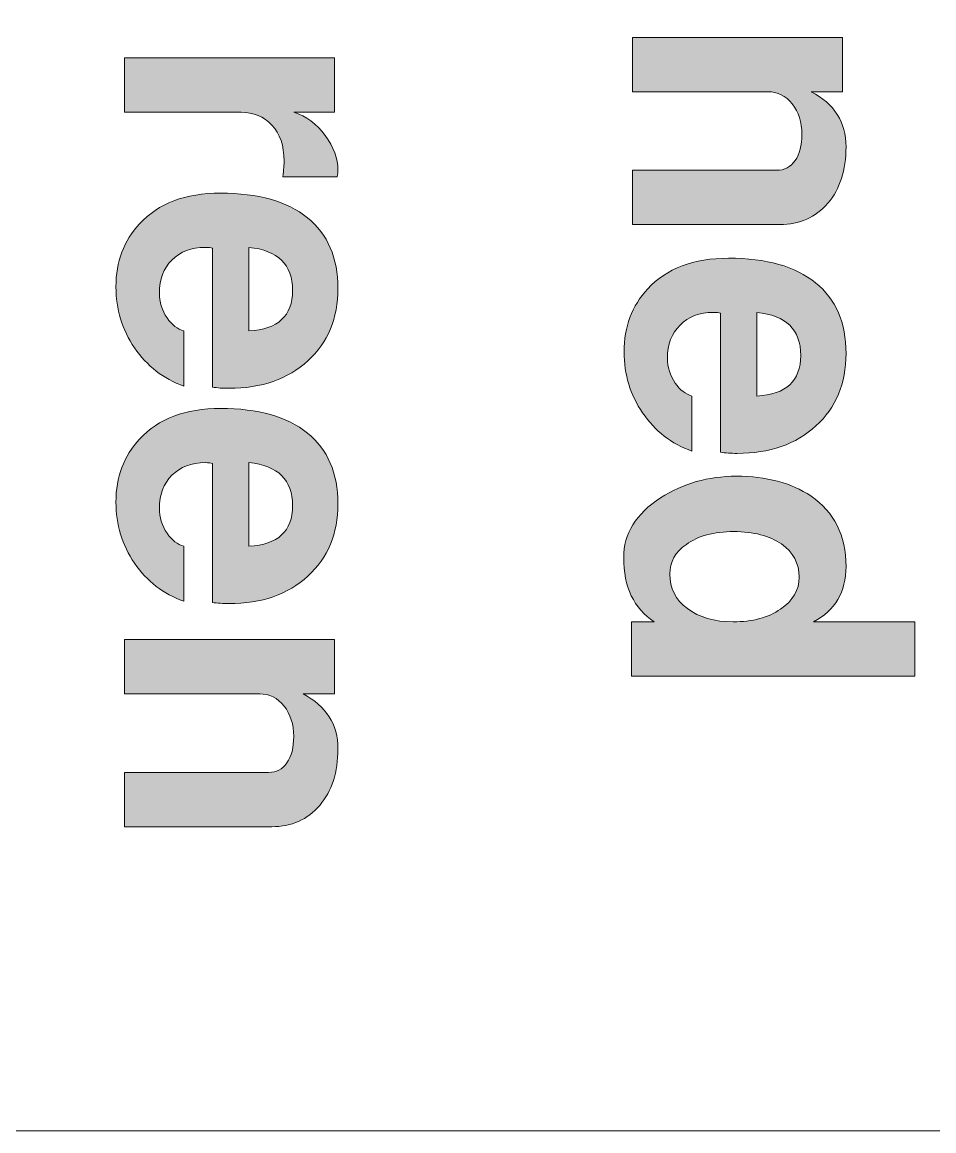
# Model space of a CAD drawing. Header units: inches. Extents: x 0.59 to 7.67, y -3.15 to -0.14.
# Drawn here: x 0.8244 to 1.0913, y -3.1475 to -2.8228 of the extents above; entities that cross this region are included whole.
import ezdxf

# ---------------------------------------------------------------- set-up
doc = ezdxf.new("R2010")
doc.units = ezdxf.units.IN
doc.header["$MEASUREMENT"] = 0
doc.layers.add('Layer 1', color=7, linetype='Continuous')

# ---------------------------------------------------------------- blocks, each defined once
blk = doc.blocks.new('block 2')
at = {"layer": 'Layer 1', "color": 240, "lineweight": 5, "true_color": 0xed1f24}
blk.add_lwpolyline([(1.49288, -0.1475), (0.59128, -0.1475), (0.59128, -3.1475), (1.49288, -3.1475)], dxfattribs=at)
blk = doc.blocks.new('block 37')
at = {"layer": 'Layer 1', "true_color": 0xed1f24}
h = blk.add_hatch(color=240, dxfattribs=at)
h.dxf.hatch_style = 2
edge = h.paths.add_edge_path()
edge.add_spline(control_points=[(1.00309, -2.88208), (1.00309, -2.88208), (1.00309, -2.8662), (1.00309, -2.8662), (1.00309, -2.8662), (1.04528, -2.8662), (1.04528, -2.8662), (1.04755, -2.8662), (1.04934, -2.86525), (1.05067, -2.86336), (1.05199, -2.86147), (1.05265, -2.8589), (1.05265, -2.85565), (1.05265, -2.8521), (1.0517, -2.84913), (1.04982, -2.84675), (1.04793, -2.84437), (1.04555, -2.84318), (1.04267, -2.84318), (1.04267, -2.84318), (1.00309, -2.84318), (1.00309, -2.84318), (1.00309, -2.84318), (1.00309, -2.8273), (1.00309, -2.8273), (1.00309, -2.8273), (1.06456, -2.8273), (1.06456, -2.8273), (1.06456, -2.8273), (1.06456, -2.84318), (1.06456, -2.84318), (1.06456, -2.84318), (1.05537, -2.84318), (1.05537, -2.84318), (1.06217, -2.84673), (1.06558, -2.8521), (1.06558, -2.85928), (1.06558, -2.86616), (1.0638, -2.87168), (1.06025, -2.87584), (1.05669, -2.88), (1.05201, -2.88208), (1.04619, -2.88208), (1.04619, -2.88208), (1.00309, -2.88208), (1.00309, -2.88208)], knot_values=[0, 0, 0, 0, 1, 1, 1, 2, 2, 2, 3, 3, 3, 4, 4, 4, 5, 5, 5, 6, 6, 6, 7, 7, 7, 8, 8, 8, 9, 9, 9, 10, 10, 10, 11, 11, 11, 12, 12, 12, 13, 13, 13, 14, 14, 14, 15, 15, 15, 15], degree=3, periodic=1)
h = blk.add_hatch(color=240, dxfattribs=at)
h.dxf.hatch_style = 2
edge = h.paths.add_edge_path()
edge.add_spline(control_points=[(1.03371, -2.9491), (1.0319, -2.9491), (1.03027, -2.94899), (1.02884, -2.94876), (1.02884, -2.94876), (1.02884, -2.90805), (1.02884, -2.90805), (1.02838, -2.9079), (1.02766, -2.90782), (1.02668, -2.90782), (1.02267, -2.90782), (1.01944, -2.90906), (1.01699, -2.91153), (1.01453, -2.914), (1.0133, -2.91722), (1.0133, -2.9212), (1.0133, -2.92381), (1.01405, -2.92625), (1.01556, -2.9285), (1.017, -2.93052), (1.01863, -2.9318), (1.02045, -2.93232), (1.02045, -2.93232), (1.02045, -2.94843), (1.02045, -2.94843), (1.01447, -2.9463), (1.00967, -2.94258), (1.00604, -2.93726), (1.00241, -2.93193), (1.0006, -2.92597), (1.0006, -2.91939), (1.0006, -2.91206), (1.0029, -2.9059), (1.00751, -2.90091), (1.01303, -2.89493), (1.02094, -2.89195), (1.03122, -2.89195), (1.04226, -2.89195), (1.05074, -2.89434), (1.05667, -2.89915), (1.06261, -2.90394), (1.06558, -2.91085), (1.06558, -2.91985), (1.06558, -2.92862), (1.06265, -2.93568), (1.05679, -2.94105), (1.05093, -2.94642), (1.04324, -2.9491), (1.03371, -2.9491)], knot_values=[0, 0, 0, 0, 1, 1, 1, 2, 2, 2, 3, 3, 3, 4, 4, 4, 5, 5, 5, 6, 6, 6, 7, 7, 7, 8, 8, 8, 9, 9, 9, 10, 10, 10, 11, 11, 11, 12, 12, 12, 13, 13, 13, 14, 14, 14, 15, 15, 15, 16, 16, 16, 16], degree=3, periodic=1)
edge = h.paths.add_edge_path()
edge.add_spline(control_points=[(1.0395, -2.93232), (1.04804, -2.93186), (1.05231, -2.92789), (1.05231, -2.92042), (1.05231, -2.91286), (1.04804, -2.90866), (1.0395, -2.90782), (1.0395, -2.90782), (1.0395, -2.93232), (1.0395, -2.93232)], knot_values=[0, 0, 0, 0, 1, 1, 1, 2, 2, 2, 3, 3, 3, 3], degree=3, periodic=1)
h = blk.add_hatch(color=240, dxfattribs=at)
h.dxf.hatch_style = 2
edge = h.paths.add_edge_path()
edge.add_spline(control_points=[(1.00275, -3.01432), (1.00275, -3.01432), (1.00275, -2.99844), (1.00275, -2.99844), (1.00275, -2.99844), (1.00944, -2.99844), (1.00944, -2.99844), (1.00347, -2.99451), (1.00048, -2.98823), (1.00048, -2.97961), (1.00048, -2.97266), (1.00408, -2.96683), (1.01126, -2.96214), (1.01784, -2.95791), (1.02524, -2.9558), (1.03349, -2.9558), (1.04226, -2.9558), (1.04951, -2.95772), (1.05526, -2.96158), (1.06214, -2.96627), (1.06558, -2.97314), (1.06558, -2.98222), (1.06558, -2.98971), (1.06241, -2.99511), (1.05605, -2.99844), (1.05605, -2.99844), (1.08577, -2.99844), (1.08577, -2.99844), (1.08577, -2.99844), (1.08577, -3.01432), (1.08577, -3.01432), (1.08577, -3.01432), (1.00275, -3.01432), (1.00275, -3.01432)], knot_values=[0, 0, 0, 0, 1, 1, 1, 2, 2, 2, 3, 3, 3, 4, 4, 4, 5, 5, 5, 6, 6, 6, 7, 7, 7, 8, 8, 8, 9, 9, 9, 10, 10, 10, 11, 11, 11, 11], degree=3, periodic=1)
edge = h.paths.add_edge_path()
edge.add_spline(control_points=[(1.03252, -2.99844), (1.03817, -2.99844), (1.04281, -2.99719), (1.04643, -2.99471), (1.05005, -2.99223), (1.05186, -2.9891), (1.05186, -2.98534), (1.05186, -2.98127), (1.05012, -2.97803), (1.04666, -2.97563), (1.04319, -2.97322), (1.03855, -2.97201), (1.03275, -2.97201), (1.02687, -2.97201), (1.02223, -2.97325), (1.01884, -2.97574), (1.0156, -2.978), (1.01398, -2.9809), (1.01398, -2.98444), (1.01398, -2.98857), (1.01569, -2.99194), (1.01912, -2.99454), (1.02256, -2.99714), (1.02702, -2.99844), (1.03252, -2.99844)], knot_values=[0, 0, 0, 0, 1, 1, 1, 2, 2, 2, 3, 3, 3, 4, 4, 4, 5, 5, 5, 6, 6, 6, 7, 7, 7, 8, 8, 8, 8], degree=3, periodic=1)
at = {"layer": 'Layer 1', "lineweight": 0}
for points, knots in [([(1.00309, -2.88208), (1.00309, -2.88208), (1.00309, -2.8662), (1.00309, -2.8662), (1.00309, -2.8662), (1.04528, -2.8662), (1.04528, -2.8662), (1.04755, -2.8662), (1.04934, -2.86525), (1.05067, -2.86336), (1.05199, -2.86147), (1.05265, -2.8589), (1.05265, -2.85565), (1.05265, -2.8521), (1.0517, -2.84913), (1.04982, -2.84675), (1.04793, -2.84437), (1.04555, -2.84318), (1.04267, -2.84318), (1.04267, -2.84318), (1.00309, -2.84318), (1.00309, -2.84318), (1.00309, -2.84318), (1.00309, -2.8273), (1.00309, -2.8273), (1.00309, -2.8273), (1.06456, -2.8273), (1.06456, -2.8273), (1.06456, -2.8273), (1.06456, -2.84318), (1.06456, -2.84318), (1.06456, -2.84318), (1.05537, -2.84318), (1.05537, -2.84318), (1.06217, -2.84673), (1.06558, -2.8521), (1.06558, -2.85928), (1.06558, -2.86616), (1.0638, -2.87168), (1.06025, -2.87584), (1.05669, -2.88), (1.05201, -2.88208), (1.04619, -2.88208), (1.04619, -2.88208), (1.00309, -2.88208), (1.00309, -2.88208)], [0, 0, 0, 0, 1, 1, 1, 2, 2, 2, 3, 3, 3, 4, 4, 4, 5, 5, 5, 6, 6, 6, 7, 7, 7, 8, 8, 8, 9, 9, 9, 10, 10, 10, 11, 11, 11, 12, 12, 12, 13, 13, 13, 14, 14, 14, 15, 15, 15, 15]), ([(1.03371, -2.9491), (1.0319, -2.9491), (1.03027, -2.94899), (1.02884, -2.94876), (1.02884, -2.94876), (1.02884, -2.90805), (1.02884, -2.90805), (1.02838, -2.9079), (1.02766, -2.90782), (1.02668, -2.90782), (1.02267, -2.90782), (1.01944, -2.90906), (1.01699, -2.91153), (1.01453, -2.914), (1.0133, -2.91722), (1.0133, -2.9212), (1.0133, -2.92381), (1.01405, -2.92625), (1.01556, -2.9285), (1.017, -2.93052), (1.01863, -2.9318), (1.02045, -2.93232), (1.02045, -2.93232), (1.02045, -2.94843), (1.02045, -2.94843), (1.01447, -2.9463), (1.00967, -2.94258), (1.00604, -2.93726), (1.00241, -2.93193), (1.0006, -2.92597), (1.0006, -2.91939), (1.0006, -2.91206), (1.0029, -2.9059), (1.00751, -2.90091), (1.01303, -2.89493), (1.02094, -2.89195), (1.03122, -2.89195), (1.04226, -2.89195), (1.05074, -2.89434), (1.05667, -2.89915), (1.06261, -2.90394), (1.06558, -2.91085), (1.06558, -2.91985), (1.06558, -2.92862), (1.06265, -2.93568), (1.05679, -2.94105), (1.05093, -2.94642), (1.04324, -2.9491), (1.03371, -2.9491)], [0, 0, 0, 0, 1, 1, 1, 2, 2, 2, 3, 3, 3, 4, 4, 4, 5, 5, 5, 6, 6, 6, 7, 7, 7, 8, 8, 8, 9, 9, 9, 10, 10, 10, 11, 11, 11, 12, 12, 12, 13, 13, 13, 14, 14, 14, 15, 15, 15, 16, 16, 16, 16]), ([(1.0395, -2.93232), (1.04804, -2.93186), (1.05231, -2.92789), (1.05231, -2.92042), (1.05231, -2.91286), (1.04804, -2.90866), (1.0395, -2.90782), (1.0395, -2.90782), (1.0395, -2.93232), (1.0395, -2.93232)], [0, 0, 0, 0, 1, 1, 1, 2, 2, 2, 3, 3, 3, 3]), ([(1.00275, -3.01432), (1.00275, -3.01432), (1.00275, -2.99844), (1.00275, -2.99844), (1.00275, -2.99844), (1.00944, -2.99844), (1.00944, -2.99844), (1.00347, -2.99451), (1.00048, -2.98823), (1.00048, -2.97961), (1.00048, -2.97266), (1.00408, -2.96683), (1.01126, -2.96214), (1.01784, -2.95791), (1.02524, -2.9558), (1.03349, -2.9558), (1.04226, -2.9558), (1.04951, -2.95772), (1.05526, -2.96158), (1.06214, -2.96627), (1.06558, -2.97314), (1.06558, -2.98222), (1.06558, -2.98971), (1.06241, -2.99511), (1.05605, -2.99844), (1.05605, -2.99844), (1.08577, -2.99844), (1.08577, -2.99844), (1.08577, -2.99844), (1.08577, -3.01432), (1.08577, -3.01432), (1.08577, -3.01432), (1.00275, -3.01432), (1.00275, -3.01432)], [0, 0, 0, 0, 1, 1, 1, 2, 2, 2, 3, 3, 3, 4, 4, 4, 5, 5, 5, 6, 6, 6, 7, 7, 7, 8, 8, 8, 9, 9, 9, 10, 10, 10, 11, 11, 11, 11]), ([(1.03252, -2.99844), (1.03817, -2.99844), (1.04281, -2.99719), (1.04643, -2.99471), (1.05005, -2.99223), (1.05186, -2.9891), (1.05186, -2.98534), (1.05186, -2.98127), (1.05012, -2.97803), (1.04666, -2.97563), (1.04319, -2.97322), (1.03855, -2.97201), (1.03275, -2.97201), (1.02687, -2.97201), (1.02223, -2.97325), (1.01884, -2.97574), (1.0156, -2.978), (1.01398, -2.9809), (1.01398, -2.98444), (1.01398, -2.98857), (1.01569, -2.99194), (1.01912, -2.99454), (1.02256, -2.99714), (1.02702, -2.99844), (1.03252, -2.99844)], [0, 0, 0, 0, 1, 1, 1, 2, 2, 2, 3, 3, 3, 4, 4, 4, 5, 5, 5, 6, 6, 6, 7, 7, 7, 8, 8, 8, 8])]:
    blk.add_open_spline(points, degree=3, knots=knots, dxfattribs=at)
blk = doc.blocks.new('block 36')
at = {"layer": 'Layer 1'}
blk.add_blockref('block 37', (0, 0), dxfattribs=at)
blk = doc.blocks.new('block 38')
at = {"layer": 'Layer 1', "true_color": 0xed1f24}
h = blk.add_hatch(color=240, dxfattribs=at)
h.dxf.hatch_style = 2
edge = h.paths.add_edge_path()
edge.add_spline(control_points=[(0.90072, -2.86813), (0.90094, -2.86601), (0.90106, -2.86446), (0.90106, -2.86348), (0.90106, -2.85902), (0.89986, -2.85552), (0.89748, -2.85299), (0.8951, -2.85045), (0.8921, -2.84919), (0.88847, -2.84919), (0.88847, -2.84919), (0.85433, -2.84919), (0.85433, -2.84919), (0.85433, -2.84919), (0.85433, -2.83331), (0.85433, -2.83331), (0.85433, -2.83331), (0.9158, -2.83331), (0.9158, -2.83331), (0.9158, -2.83331), (0.9158, -2.84919), (0.9158, -2.84919), (0.9158, -2.84919), (0.90389, -2.84919), (0.90389, -2.84919), (0.90752, -2.85032), (0.91058, -2.85259), (0.91307, -2.85599), (0.91557, -2.8594), (0.91682, -2.8628), (0.91682, -2.8662), (0.91682, -2.86658), (0.91674, -2.86722), (0.91659, -2.86813), (0.91659, -2.86813), (0.90072, -2.86813), (0.90072, -2.86813)], knot_values=[0, 0, 0, 0, 1, 1, 1, 2, 2, 2, 3, 3, 3, 4, 4, 4, 5, 5, 5, 6, 6, 6, 7, 7, 7, 8, 8, 8, 9, 9, 9, 10, 10, 10, 11, 11, 11, 12, 12, 12, 12], degree=3, periodic=1)
h = blk.add_hatch(color=240, dxfattribs=at)
h.dxf.hatch_style = 2
edge = h.paths.add_edge_path()
edge.add_spline(control_points=[(0.88495, -2.93005), (0.88314, -2.93005), (0.88151, -2.92993), (0.88007, -2.92971), (0.88007, -2.92971), (0.88007, -2.88899), (0.88007, -2.88899), (0.87962, -2.88884), (0.8789, -2.88877), (0.87792, -2.88877), (0.87391, -2.88877), (0.87068, -2.89), (0.86823, -2.89248), (0.86576, -2.89494), (0.86454, -2.89817), (0.86454, -2.90214), (0.86454, -2.90476), (0.86529, -2.90719), (0.8668, -2.90944), (0.86824, -2.91147), (0.86987, -2.91274), (0.87168, -2.91326), (0.87168, -2.91326), (0.87168, -2.92937), (0.87168, -2.92937), (0.86571, -2.92725), (0.86091, -2.92352), (0.85728, -2.9182), (0.85365, -2.91287), (0.85183, -2.90691), (0.85183, -2.90034), (0.85183, -2.893), (0.85414, -2.88684), (0.85875, -2.88185), (0.86427, -2.87587), (0.87217, -2.87289), (0.88245, -2.87289), (0.89349, -2.87289), (0.90198, -2.87528), (0.90791, -2.88009), (0.91385, -2.88489), (0.91682, -2.89179), (0.91682, -2.90079), (0.91682, -2.90956), (0.91389, -2.91663), (0.90803, -2.922), (0.90217, -2.92736), (0.89448, -2.93005), (0.88495, -2.93005)], knot_values=[0, 0, 0, 0, 1, 1, 1, 2, 2, 2, 3, 3, 3, 4, 4, 4, 5, 5, 5, 6, 6, 6, 7, 7, 7, 8, 8, 8, 9, 9, 9, 10, 10, 10, 11, 11, 11, 12, 12, 12, 13, 13, 13, 14, 14, 14, 15, 15, 15, 16, 16, 16, 16], degree=3, periodic=1)
edge = h.paths.add_edge_path()
edge.add_spline(control_points=[(0.89073, -2.91326), (0.89928, -2.9128), (0.90355, -2.90883), (0.90355, -2.90136), (0.90355, -2.8938), (0.89928, -2.88961), (0.89073, -2.88877), (0.89073, -2.88877), (0.89073, -2.91326), (0.89073, -2.91326)], knot_values=[0, 0, 0, 0, 1, 1, 1, 2, 2, 2, 3, 3, 3, 3], degree=3, periodic=1)
h = blk.add_hatch(color=240, dxfattribs=at)
h.dxf.hatch_style = 2
edge = h.paths.add_edge_path()
edge.add_spline(control_points=[(0.88495, -2.9931), (0.88314, -2.9931), (0.88151, -2.99299), (0.88007, -2.99276), (0.88007, -2.99276), (0.88007, -2.95205), (0.88007, -2.95205), (0.87962, -2.9519), (0.8789, -2.95182), (0.87792, -2.95182), (0.87391, -2.95182), (0.87068, -2.95306), (0.86823, -2.95553), (0.86576, -2.958), (0.86454, -2.96122), (0.86454, -2.9652), (0.86454, -2.96781), (0.86529, -2.97025), (0.8668, -2.9725), (0.86824, -2.97452), (0.86987, -2.9758), (0.87168, -2.97632), (0.87168, -2.97632), (0.87168, -2.99242), (0.87168, -2.99242), (0.86571, -2.9903), (0.86091, -2.98658), (0.85728, -2.98126), (0.85365, -2.97593), (0.85183, -2.96997), (0.85183, -2.96339), (0.85183, -2.95605), (0.85414, -2.9499), (0.85875, -2.94491), (0.86427, -2.93893), (0.87217, -2.93595), (0.88245, -2.93595), (0.89349, -2.93595), (0.90198, -2.93834), (0.90791, -2.94315), (0.91385, -2.94794), (0.91682, -2.95485), (0.91682, -2.96385), (0.91682, -2.97262), (0.91389, -2.97968), (0.90803, -2.98505), (0.90217, -2.99042), (0.89448, -2.9931), (0.88495, -2.9931)], knot_values=[0, 0, 0, 0, 1, 1, 1, 2, 2, 2, 3, 3, 3, 4, 4, 4, 5, 5, 5, 6, 6, 6, 7, 7, 7, 8, 8, 8, 9, 9, 9, 10, 10, 10, 11, 11, 11, 12, 12, 12, 13, 13, 13, 14, 14, 14, 15, 15, 15, 16, 16, 16, 16], degree=3, periodic=1)
edge = h.paths.add_edge_path()
edge.add_spline(control_points=[(0.89073, -2.97632), (0.89928, -2.97586), (0.90355, -2.97189), (0.90355, -2.96442), (0.90355, -2.95685), (0.89928, -2.95266), (0.89073, -2.95182), (0.89073, -2.95182), (0.89073, -2.97632), (0.89073, -2.97632)], knot_values=[0, 0, 0, 0, 1, 1, 1, 2, 2, 2, 3, 3, 3, 3], degree=3, periodic=1)
h = blk.add_hatch(color=240, dxfattribs=at)
h.dxf.hatch_style = 2
edge = h.paths.add_edge_path()
edge.add_spline(control_points=[(0.85433, -3.05843), (0.85433, -3.05843), (0.85433, -3.04255), (0.85433, -3.04255), (0.85433, -3.04255), (0.89652, -3.04255), (0.89652, -3.04255), (0.89878, -3.04255), (0.90058, -3.04161), (0.9019, -3.03971), (0.90323, -3.03782), (0.90389, -3.03525), (0.90389, -3.032), (0.90389, -3.02845), (0.90294, -3.02548), (0.90106, -3.0231), (0.89916, -3.02072), (0.89678, -3.01953), (0.89391, -3.01953), (0.89391, -3.01953), (0.85433, -3.01953), (0.85433, -3.01953), (0.85433, -3.01953), (0.85433, -3.00365), (0.85433, -3.00365), (0.85433, -3.00365), (0.9158, -3.00365), (0.9158, -3.00365), (0.9158, -3.00365), (0.9158, -3.01953), (0.9158, -3.01953), (0.9158, -3.01953), (0.90661, -3.01953), (0.90661, -3.01953), (0.91341, -3.02308), (0.91682, -3.02845), (0.91682, -3.03563), (0.91682, -3.04251), (0.91504, -3.04803), (0.91149, -3.05219), (0.90793, -3.05635), (0.90325, -3.05843), (0.89743, -3.05843), (0.89743, -3.05843), (0.85433, -3.05843), (0.85433, -3.05843)], knot_values=[0, 0, 0, 0, 1, 1, 1, 2, 2, 2, 3, 3, 3, 4, 4, 4, 5, 5, 5, 6, 6, 6, 7, 7, 7, 8, 8, 8, 9, 9, 9, 10, 10, 10, 11, 11, 11, 12, 12, 12, 13, 13, 13, 14, 14, 14, 15, 15, 15, 15], degree=3, periodic=1)
at = {"layer": 'Layer 1', "lineweight": 0}
for points, knots in [([(0.90072, -2.86813), (0.90094, -2.86601), (0.90106, -2.86446), (0.90106, -2.86348), (0.90106, -2.85902), (0.89986, -2.85552), (0.89748, -2.85299), (0.8951, -2.85045), (0.8921, -2.84919), (0.88847, -2.84919), (0.88847, -2.84919), (0.85433, -2.84919), (0.85433, -2.84919), (0.85433, -2.84919), (0.85433, -2.83331), (0.85433, -2.83331), (0.85433, -2.83331), (0.9158, -2.83331), (0.9158, -2.83331), (0.9158, -2.83331), (0.9158, -2.84919), (0.9158, -2.84919), (0.9158, -2.84919), (0.90389, -2.84919), (0.90389, -2.84919), (0.90752, -2.85032), (0.91058, -2.85259), (0.91307, -2.85599), (0.91557, -2.8594), (0.91682, -2.8628), (0.91682, -2.8662), (0.91682, -2.86658), (0.91674, -2.86722), (0.91659, -2.86813), (0.91659, -2.86813), (0.90072, -2.86813), (0.90072, -2.86813)], [0, 0, 0, 0, 1, 1, 1, 2, 2, 2, 3, 3, 3, 4, 4, 4, 5, 5, 5, 6, 6, 6, 7, 7, 7, 8, 8, 8, 9, 9, 9, 10, 10, 10, 11, 11, 11, 12, 12, 12, 12]), ([(0.88495, -2.93005), (0.88314, -2.93005), (0.88151, -2.92993), (0.88007, -2.92971), (0.88007, -2.92971), (0.88007, -2.88899), (0.88007, -2.88899), (0.87962, -2.88884), (0.8789, -2.88877), (0.87792, -2.88877), (0.87391, -2.88877), (0.87068, -2.89), (0.86823, -2.89248), (0.86576, -2.89494), (0.86454, -2.89817), (0.86454, -2.90214), (0.86454, -2.90476), (0.86529, -2.90719), (0.8668, -2.90944), (0.86824, -2.91147), (0.86987, -2.91274), (0.87168, -2.91326), (0.87168, -2.91326), (0.87168, -2.92937), (0.87168, -2.92937), (0.86571, -2.92725), (0.86091, -2.92352), (0.85728, -2.9182), (0.85365, -2.91287), (0.85183, -2.90691), (0.85183, -2.90034), (0.85183, -2.893), (0.85414, -2.88684), (0.85875, -2.88185), (0.86427, -2.87587), (0.87217, -2.87289), (0.88245, -2.87289), (0.89349, -2.87289), (0.90198, -2.87528), (0.90791, -2.88009), (0.91385, -2.88489), (0.91682, -2.89179), (0.91682, -2.90079), (0.91682, -2.90956), (0.91389, -2.91663), (0.90803, -2.922), (0.90217, -2.92736), (0.89448, -2.93005), (0.88495, -2.93005)], [0, 0, 0, 0, 1, 1, 1, 2, 2, 2, 3, 3, 3, 4, 4, 4, 5, 5, 5, 6, 6, 6, 7, 7, 7, 8, 8, 8, 9, 9, 9, 10, 10, 10, 11, 11, 11, 12, 12, 12, 13, 13, 13, 14, 14, 14, 15, 15, 15, 16, 16, 16, 16]), ([(0.89073, -2.91326), (0.89928, -2.9128), (0.90355, -2.90883), (0.90355, -2.90136), (0.90355, -2.8938), (0.89928, -2.88961), (0.89073, -2.88877), (0.89073, -2.88877), (0.89073, -2.91326), (0.89073, -2.91326)], [0, 0, 0, 0, 1, 1, 1, 2, 2, 2, 3, 3, 3, 3]), ([(0.88495, -2.9931), (0.88314, -2.9931), (0.88151, -2.99299), (0.88007, -2.99276), (0.88007, -2.99276), (0.88007, -2.95205), (0.88007, -2.95205), (0.87962, -2.9519), (0.8789, -2.95182), (0.87792, -2.95182), (0.87391, -2.95182), (0.87068, -2.95306), (0.86823, -2.95553), (0.86576, -2.958), (0.86454, -2.96122), (0.86454, -2.9652), (0.86454, -2.96781), (0.86529, -2.97025), (0.8668, -2.9725), (0.86824, -2.97452), (0.86987, -2.9758), (0.87168, -2.97632), (0.87168, -2.97632), (0.87168, -2.99242), (0.87168, -2.99242), (0.86571, -2.9903), (0.86091, -2.98658), (0.85728, -2.98126), (0.85365, -2.97593), (0.85183, -2.96997), (0.85183, -2.96339), (0.85183, -2.95605), (0.85414, -2.9499), (0.85875, -2.94491), (0.86427, -2.93893), (0.87217, -2.93595), (0.88245, -2.93595), (0.89349, -2.93595), (0.90198, -2.93834), (0.90791, -2.94315), (0.91385, -2.94794), (0.91682, -2.95485), (0.91682, -2.96385), (0.91682, -2.97262), (0.91389, -2.97968), (0.90803, -2.98505), (0.90217, -2.99042), (0.89448, -2.9931), (0.88495, -2.9931)], [0, 0, 0, 0, 1, 1, 1, 2, 2, 2, 3, 3, 3, 4, 4, 4, 5, 5, 5, 6, 6, 6, 7, 7, 7, 8, 8, 8, 9, 9, 9, 10, 10, 10, 11, 11, 11, 12, 12, 12, 13, 13, 13, 14, 14, 14, 15, 15, 15, 16, 16, 16, 16]), ([(0.89073, -2.97632), (0.89928, -2.97586), (0.90355, -2.97189), (0.90355, -2.96442), (0.90355, -2.95685), (0.89928, -2.95266), (0.89073, -2.95182), (0.89073, -2.95182), (0.89073, -2.97632), (0.89073, -2.97632)], [0, 0, 0, 0, 1, 1, 1, 2, 2, 2, 3, 3, 3, 3]), ([(0.85433, -3.05843), (0.85433, -3.05843), (0.85433, -3.04255), (0.85433, -3.04255), (0.85433, -3.04255), (0.89652, -3.04255), (0.89652, -3.04255), (0.89878, -3.04255), (0.90058, -3.04161), (0.9019, -3.03971), (0.90323, -3.03782), (0.90389, -3.03525), (0.90389, -3.032), (0.90389, -3.02845), (0.90294, -3.02548), (0.90106, -3.0231), (0.89916, -3.02072), (0.89678, -3.01953), (0.89391, -3.01953), (0.89391, -3.01953), (0.85433, -3.01953), (0.85433, -3.01953), (0.85433, -3.01953), (0.85433, -3.00365), (0.85433, -3.00365), (0.85433, -3.00365), (0.9158, -3.00365), (0.9158, -3.00365), (0.9158, -3.00365), (0.9158, -3.01953), (0.9158, -3.01953), (0.9158, -3.01953), (0.90661, -3.01953), (0.90661, -3.01953), (0.91341, -3.02308), (0.91682, -3.02845), (0.91682, -3.03563), (0.91682, -3.04251), (0.91504, -3.04803), (0.91149, -3.05219), (0.90793, -3.05635), (0.90325, -3.05843), (0.89743, -3.05843), (0.89743, -3.05843), (0.85433, -3.05843), (0.85433, -3.05843)], [0, 0, 0, 0, 1, 1, 1, 2, 2, 2, 3, 3, 3, 4, 4, 4, 5, 5, 5, 6, 6, 6, 7, 7, 7, 8, 8, 8, 9, 9, 9, 10, 10, 10, 11, 11, 11, 12, 12, 12, 13, 13, 13, 14, 14, 14, 15, 15, 15, 15])]:
    blk.add_open_spline(points, degree=3, knots=knots, dxfattribs=at)
blk = doc.blocks.new('block 34')
at = {"layer": 'Layer 1'}
for name in ['block 38', 'block 36']:
    blk.add_blockref(name, (0, 0), dxfattribs=at)

msp = doc.modelspace()

# ---------------------------------------------------------------- block references
at = {"layer": 'Layer 1'}
for name in ['block 2', 'block 34']:
    msp.add_blockref(name, (0, 0), dxfattribs=at)

doc.saveas('drawing.dxf')
